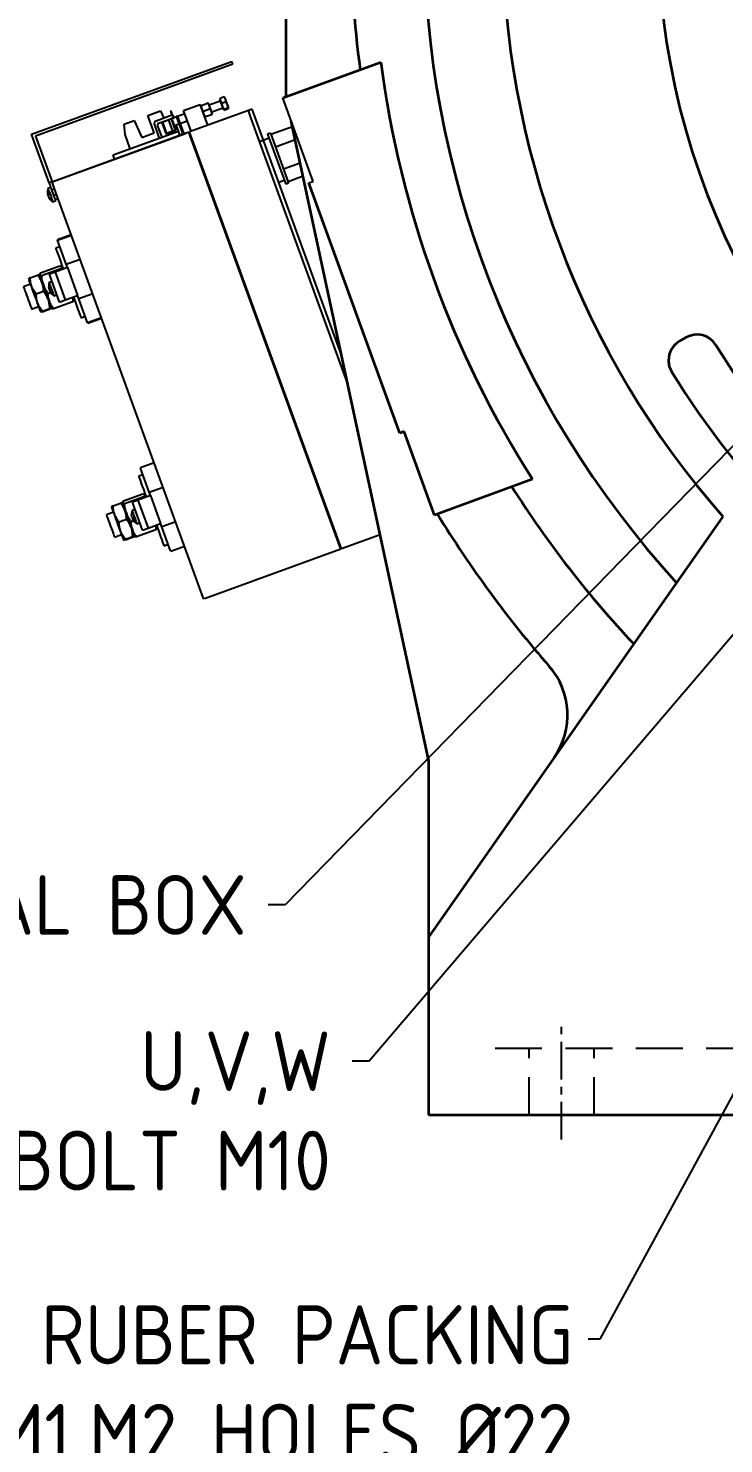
# Model space of a CAD drawing. Header units: millimetres. Extents: x -13 to 15102, y -1400 to 6249.
# Drawn here: x 2956 to 3426, y 3509 to 4466 of the extents above; entities that cross this region are included whole.
import ezdxf
from ezdxf import colors
from ezdxf.entities.mleader import LeaderData, LeaderLine
from ezdxf.math import Vec2, Vec3

# ---------------------------------------------------------------- set-up
doc = ezdxf.new("R2010")
doc.units = ezdxf.units.MM
doc.header["$LTSCALE"] = 2
for name, pattern in [('CENTER', [10.16, 6.35, -1.27, 1.27, -1.27]), ('CENTER8', [6.35, 3.96875, -0.79375, 0.79375, -0.79375]), ('DASHED', [0.75, 0.5, -0.25]), ('HIDDEN2', [4.7625, 3.175, -1.5875])]:
    doc.linetypes.add(name, pattern=pattern)
for name, color, linetype in [('1轮廓实线层', 7, 'Continuous'), ('3中心线层', 1, 'CENTER8'), ('4虚线层', 6, 'DASHED')]:
    doc.layers.add(name, color=color, linetype=linetype)
doc.styles.get("Standard").update_dxf_attribs({"font": 'isocp.shx', "height": 34, "bigfont": 'whgtxt.shx'})

msp = doc.modelspace()

# ---------------------------------------------------------------- linework, layer by layer
at = {"lineweight": 35}
for p, q in [((3130.06737, 4643.83993), (3130.06737, 4419.7774)), ((3127.88644, 4418.98362), (3194.22831, 4443.13008)), ((3226.4414, 3971.80867), (3133.63745, 4403.18289)), ((3207.15219, 4192.43131), (3145.58856, 4361.57599)), ((3400.56153, 4257.0593), (3396.22982, 4254.55838)), ((3209.97126, 4193.45738), (3207.15219, 4192.43131)), ((3230.49249, 4137.07583), (3209.97126, 4193.45738)), ((3296.83437, 4161.2223), (3230.49249, 4137.07583)), ((3425.46966, 4136.05052), (3226.4414, 3851.80866)), ((3226.4414, 3971.80867), (3226.4414, 3731.80866)), ((3226.4414, 3731.80866), (3526.44139, 3731.80866))]:
    msp.add_line(p, q, dxfattribs=at)
at = {"color": 7, "ltscale": 0.2}
for p, q in [((2958.04735, 4394.41348), (3093.36313, 4443.66437)), ((3094.04715, 4441.78499), (2960.61077, 4393.21812)), ((3094.04715, 4441.78499), (3093.36313, 4443.66437)), ((3088.20768, 4419.61747), (3085.45347, 4418.61502)), ((3088.20768, 4419.61747), (3089.01831, 4418.03077)), ((3088.52126, 4419.39636), (3088.20768, 4419.61747)), ((3036.75558, 4407.09826), (3045.16484, 4410.15899)), ((3045.16484, 4410.15899), (3047.50105, 4405.36914)), ((3052.36383, 4410.11874), (3051.89397, 4409.94773)), ((3051.89397, 4409.94773), (3052.88585, 4407.22263)), ((3053.35572, 4407.39364), (3052.36383, 4410.11874)), ((3060.73644, 4410.50568), (3072.01274, 4414.60992)), ((3065.86673, 4396.41028), (3060.73644, 4410.50568)), ((3077.14303, 4400.51452), (3072.01274, 4414.60992)), ((3072.55819, 4413.74427), (3072.48302, 4413.31784)), ((3072.89394, 4413.86647), (3072.58095, 4413.75256)), ((3072.89394, 4413.86647), (3077.07789, 4415.38929)), ((3074.26198, 4410.1077), (3078.44593, 4411.63053)), ((3077.74528, 4415.23315), (3077.41358, 4415.51149)), ((3085.55361, 4416.87796), (3078.13009, 4414.176)), ((3079.84014, 4409.47753), (3087.26372, 4412.17949)), ((3085.52768, 4418.39504), (3085.23216, 4417.76127)), ((3085.88978, 4417.41633), (3085.45347, 4418.61502)), ((3086.22672, 4416.49048), (3085.88978, 4417.41633)), ((3086.66303, 4415.29178), (3086.22672, 4416.49048)), ((3089.41724, 4416.29423), (3086.66303, 4415.29178)), ((3087.17706, 4413.87953), (3086.66303, 4415.29178)), ((3088.08812, 4411.37649), (3087.57409, 4412.78874)), ((3087.58523, 4411.29618), (3088.21901, 4411.00065)), ((3088.08812, 4411.37649), (3090.84233, 4412.37895)), ((3088.16584, 4411.16294), (3088.08812, 4411.37649)), ((3088.22586, 4410.998), (3088.16584, 4411.16294)), ((3088.30359, 4410.78445), (3088.22586, 4410.998)), ((3088.30359, 4410.78445), (3091.0578, 4411.78689)), ((3089.01831, 4418.03077), (3089.41724, 4416.29423)), ((3089.41724, 4416.29423), (3090.33557, 4414.4115)), ((3090.33557, 4414.4115), (3090.84233, 4412.37895)), ((3090.84233, 4412.37895), (3091.15585, 4412.15783)), ((3091.15585, 4412.15783), (3091.0578, 4411.78689)), ((3104.3941, 4410.43311), (3106.10422, 4405.73465)), ((3020.73374, 4401.26678), (3027.47699, 4403.72112)), ((3021.2272, 4394.20997), (3020.73374, 4401.26678)), ((3027.47699, 4403.72112), (3032.5736, 4392.27393)), ((3041.03085, 4395.3521), (3036.75558, 4407.09826)), ((3041.07197, 4400.79438), (3044.18435, 4392.24317)), ((3053.63759, 4407.49624), (3042.26728, 4403.3578)), ((3046.23475, 4392.45736), (3043.29338, 4400.53872)), ((3043.89103, 4401.82043), (3054.32161, 4405.61686)), ((3046.14087, 4402.36382), (3048.87702, 4394.84627)), ((3050.56413, 4403.97374), (3046.69132, 4402.56416)), ((3049.42747, 4395.04663), (3046.69132, 4402.56416)), ((3046.74365, 4405.09347), (3046.77787, 4404.99949)), ((3047.46189, 4403.12011), (3047.5504, 4402.87685)), ((3050.53659, 4406.36758), (3050.50238, 4406.46155)), ((3050.56413, 4403.97374), (3053.30028, 4396.45621)), ((3052.71872, 4404.75795), (3050.83933, 4404.07392)), ((3053.57548, 4396.55637), (3050.83933, 4404.07392)), ((3051.30919, 4404.24492), (3051.22068, 4404.48818)), ((3055.45487, 4397.24042), (3052.71872, 4404.75795)), ((3052.89932, 4404.99275), (3052.74989, 4404.67233)), ((3056.23522, 4406.20693), (3052.89932, 4404.99275)), ((3053.56987, 4405.34324), (3053.60409, 4405.24928)), ((3054.32161, 4405.61686), (3053.63759, 4407.49624)), ((3054.07395, 4405.42028), (3054.03974, 4405.51425)), ((3054.289, 4400.44371), (3054.60944, 4400.2943)), ((3054.60944, 4400.2943), (3057.94533, 4401.50846)), ((3055.3142, 4400.55081), (3056.85326, 4396.3222)), ((3057.32312, 4396.4932), (3055.78401, 4400.72181)), ((3056.06421, 4406.67678), (3056.53407, 4406.84778)), ((3060.33947, 4394.93061), (3056.06421, 4406.67678)), ((3056.53407, 4406.84778), (3060.98034, 4394.63178)), ((3061.59147, 4408.15644), (3056.70508, 4406.37793)), ((3058.4152, 4401.67948), (3063.30158, 4403.45798)), ((3074.96264, 4406.50507), (3075.29434, 4406.22673)), ((3075.63009, 4406.34892), (3079.81404, 4407.87175)), ((3079.81404, 4407.87175), (3080.12696, 4407.98567)), ((3080.14973, 4407.99394), (3080.22495, 4408.42038)), ((3106.10422, 4405.73465), (3172.09334, 4224.43101)), ((2970.01805, 4361.52423), (2958.04735, 4394.41348)), ((2960.61077, 4393.21812), (2971.89744, 4362.20827)), ((2971.89744, 4362.20827), (3062.10794, 4395.0422)), ((3013.15757, 4380.41825), (3057.32312, 4396.4932)), ((3024.7158, 4384.6251), (3021.2272, 4394.20997)), ((3032.5736, 4392.27393), (3041.03085, 4395.3521)), ((3053.30028, 4396.45621), (3049.42747, 4395.04663)), ((3049.46353, 4394.69674), (3049.8056, 4393.75704)), ((3050.28655, 4395.3593), (3050.40326, 4395.03875)), ((3055.45487, 4397.24042), (3053.57548, 4396.55637)), ((3054.16205, 4396.40684), (3054.04534, 4396.72739)), ((3055.44373, 4395.80917), (3055.10171, 4396.74885)), ((3058.34915, 4393.67413), (3057.32312, 4396.4932)), ((3058.17815, 4394.14398), (3060.33947, 4394.93061)), ((3014.1836, 4377.59917), (3013.15757, 4380.41825)), ((2971.89744, 4362.20827), (2970.01805, 4361.52423)), ((2973.60756, 4357.50981), (2971.89744, 4362.20827)), ((2969.24659, 4353.81904), (2968.98468, 4354.5387)), ((2969.02384, 4353.51122), (2969.2327, 4353.58725)), ((2969.02873, 4353.58276), (2969.23538, 4353.65797)), ((2969.03738, 4353.65937), (2969.04953, 4353.59702)), ((2971.12962, 4358.47022), (2969.12136, 4357.73926)), ((2969.16934, 4353.55223), (2969.22173, 4353.05259)), ((2969.25815, 4353.06586), (2969.22173, 4353.05259)), ((2969.43488, 4352.4669), (2970.09446, 4351.48958)), ((2973.60756, 4357.50981), (2971.72817, 4356.82576)), ((2973.09627, 4353.067), (2971.72817, 4356.82576)), ((2974.97567, 4353.75104), (2973.09627, 4353.067)), ((3072.79339, 4084.99896), (2973.60756, 4357.50981)), ((2969.72235, 4352.04091), (2969.57811, 4351.9884)), ((2969.63926, 4351.94478), (2969.64391, 4351.93358)), ((2969.64391, 4351.93358), (2969.66698, 4351.87722)), ((2969.78744, 4351.94453), (2969.64403, 4351.89233)), ((2969.64403, 4351.89233), (2970.30356, 4350.91499)), ((2972.37053, 4348.81219), (2974.37885, 4349.54315)), ((2974.12231, 4350.24791), (2976.0017, 4350.93197)), ((2984.89424, 4326.49995), (2975.49733, 4323.07974)), ((2975.59979, 4322.79811), (2984.99676, 4326.21832)), ((2977.20738, 4318.38129), (2974.38832, 4317.35522)), ((2981.48265, 4306.63513), (2975.59979, 4322.79811)), ((2964.12518, 4300.73632), (2977.1122, 4305.4632)), ((2979.0928, 4304.42975), (2978.2758, 4305.11534)), ((2981.48265, 4306.63513), (2990.87956, 4310.05532)), ((2982.33767, 4304.28589), (2981.48265, 4306.63513)), ((2956.11056, 4296.87368), (2956.03432, 4296.44155)), ((2957.04993, 4297.41795), (2962.14624, 4299.27286)), ((2963.5519, 4299.1777), (2963.21573, 4299.45976)), ((2963.55929, 4299.98454), (2963.42363, 4299.5301)), ((2963.55929, 4299.98454), (2964.12518, 4300.73632)), ((2977.81392, 4303.53534), (2964.82684, 4298.80845)), ((2973.88049, 4301.20771), (2970.1217, 4299.83964)), ((2976.96211, 4281.04579), (2970.1217, 4299.83964)), ((2982.33767, 4304.28589), (2973.88049, 4301.20771)), ((2973.88049, 4301.20771), (2980.7209, 4282.41386)), ((2977.81392, 4303.53534), (2978.29272, 4302.81364)), ((2982.33767, 4304.28589), (2989.17808, 4285.49204)), ((2957.27416, 4293.03516), (2952.5757, 4291.32506)), ((2966.18035, 4288.18934), (2961.08403, 4286.33443)), ((2971.04671, 4287.35127), (2969.23669, 4286.69248)), ((2969.85014, 4289.92612), (2969.61792, 4291.39891)), ((2971.91729, 4294.90625), (2969.90897, 4294.17529)), ((2970.57148, 4288.779), (2970.23644, 4289.69959)), ((2970.5449, 4288.85209), (2970.27662, 4288.75444)), ((2970.55866, 4288.81424), (2970.28973, 4288.71637)), ((2970.29038, 4288.7165), (2970.55872, 4288.81415)), ((2970.39034, 4288.44189), (2971.15918, 4287.16441)), ((2973.1582, 4285.2482), (2975.16652, 4285.97917)), ((2980.7209, 4282.41386), (2989.17808, 4285.49204)), ((2990.03317, 4283.14281), (2989.17808, 4285.49204)), ((2999.43008, 4286.56302), (2990.03317, 4283.14281)), ((2958.04801, 4276.28996), (2962.74646, 4278.00008)), ((2965.25498, 4274.87474), (2970.3513, 4276.72964)), ((2965.3919, 4274.49855), (2970.48827, 4276.35344)), ((2971.42764, 4276.89772), (2971.50388, 4277.32986)), ((2971.63208, 4276.97747), (2971.77704, 4276.85585)), ((2985.93189, 4281.23128), (2972.94488, 4276.50439)), ((2976.96211, 4281.04579), (2980.7209, 4282.41386)), ((2986.59965, 4282.2457), (2986.78484, 4283.29607)), ((2995.91603, 4266.97984), (2990.03317, 4283.14281)), ((2963.9863, 4274.5937), (2964.32247, 4274.31163)), ((2991.48931, 4270.3706), (2994.30843, 4271.39666)), ((3005.31294, 4270.40004), (2995.91603, 4266.97984)), ((2996.01849, 4266.6982), (3005.41546, 4270.11841)), ((3040.98555, 4172.39036), (3031.58858, 4168.97016)), ((3033.29869, 4164.27171), (3030.47963, 4163.24564)), ((3037.57395, 4152.52554), (3031.6911, 4168.68853)), ((3037.57395, 4152.52554), (3046.97087, 4155.94574)), ((3038.42898, 4150.17631), (3037.57395, 4152.52554)), ((3012.20187, 4142.76408), (3012.12563, 4142.33195)), ((3013.14124, 4143.30836), (3018.23755, 4145.16326)), ((3019.64321, 4145.0681), (3019.30704, 4145.35018)), ((3019.54778, 4145.60684), (3019.51494, 4145.42051)), ((3019.54778, 4145.60684), (3020.21649, 4146.62673)), ((3020.21649, 4146.62673), (3033.2035, 4151.35362)), ((3033.90517, 4149.42574), (3020.91815, 4144.69885)), ((3029.9718, 4147.09812), (3026.21301, 4145.73004)), ((3033.05342, 4126.93619), (3026.21301, 4145.73004)), ((3038.42898, 4150.17631), (3029.9718, 4147.09812)), ((3029.9718, 4147.09812), (3036.81215, 4128.30427)), ((3033.90517, 4149.42574), (3034.38403, 4148.70405)), ((3035.18411, 4150.32017), (3034.36711, 4151.00574)), ((3038.42898, 4150.17631), (3045.26939, 4131.38246)), ((3013.36547, 4138.92558), (3008.66701, 4137.21546)), ((3022.27165, 4134.07975), (3017.17534, 4132.22485)), ((3027.13802, 4133.24168), (3025.328, 4132.5829)), ((3025.94145, 4135.81654), (3025.70923, 4137.28931)), ((3028.0086, 4140.79665), (3026.00028, 4140.06569)), ((3026.66279, 4134.66942), (3026.32775, 4135.59001)), ((3026.6362, 4134.74249), (3026.36792, 4134.64486)), ((3026.48165, 4134.33229), (3027.25097, 4133.06295)), ((3055.52139, 4132.45343), (3046.12448, 4129.03323)), ((3014.13932, 4122.1804), (3018.83777, 4123.89048)), ((3027.51895, 4122.78812), (3027.59518, 4123.22026)), ((3042.0232, 4127.12171), (3029.03619, 4122.39479)), ((3029.24951, 4131.13862), (3031.25777, 4131.86958)), ((3033.05342, 4126.93619), (3036.81215, 4128.30427)), ((3036.81215, 4128.30427), (3045.26939, 4131.38246)), ((3042.69095, 4128.13612), (3042.87615, 4129.18647)), ((3046.12448, 4129.03323), (3045.26939, 4131.38246)), ((3052.00728, 4112.87024), (3046.12448, 4129.03323)), ((3020.07761, 4120.48411), (3020.41378, 4120.20206)), ((3021.34629, 4120.76514), (3026.44261, 4122.62007)), ((3021.4832, 4120.38895), (3026.57952, 4122.24387)), ((3047.58062, 4116.261), (3050.39968, 4117.28706)), ((3052.1098, 4112.58861), (3061.50671, 4116.00881)), ((3074.5035, 4080.30047), (3072.79339, 4084.99896))]:
    msp.add_line(p, q, dxfattribs=at)
for p, q in [((3148.40763, 4362.60206), (3127.88644, 4418.98362)), ((3145.58849, 4361.57597), (3148.40763, 4362.60206))]:
    msp.add_line(p, q)
at = {"color": 7, "ltscale": 0.2, "flags": 128}
for points in [[(3088.52126, 4419.39636), (3088.50815, 4419.43233), (3088.51787, 4419.40574), (3088.55011, 4419.31707), (3088.60441, 4419.16784), (3088.67987, 4418.96059), (3088.77512, 4418.69886), (3088.88861, 4418.38715), (3089.01831, 4418.03077)], [(3078.98512, 4411.82677), (3078.60198, 4412.87939), (3078.25639, 4413.82899), (3077.98209, 4414.58259), (3077.80596, 4415.06643), (3077.74528, 4415.23315)], [(3080.22495, 4408.42038), (3080.16427, 4408.5871), (3079.98814, 4409.07094), (3079.71384, 4409.82454), (3079.36825, 4410.77413), (3078.98512, 4411.82677)], [(3085.23216, 4417.76127), (3085.25988, 4417.68509), (3085.40454, 4417.28756), (3085.65804, 4416.59106), (3085.99289, 4415.67107), (3086.37281, 4414.6273), (3086.75661, 4413.57284), (3087.10267, 4412.62197), (3087.37358, 4411.87772), (3087.53987, 4411.42076), (3087.58523, 4411.29618)], [(3089.01831, 4418.03077), (3089.16201, 4417.63583), (3089.31734, 4417.20909), (3089.48161, 4416.75785), (3089.65196, 4416.28983), (3089.82547, 4415.81303), (3089.99922, 4415.33562), (3090.17029, 4414.86576), (3090.33557, 4414.4115)], [(3090.33557, 4414.4115), (3090.49245, 4413.9806), (3090.63806, 4413.58044), (3090.77003, 4413.21787), (3090.88608, 4412.89909), (3090.98419, 4412.62955), (3091.06269, 4412.41386), (3091.12026, 4412.25572), (3091.15585, 4412.15783)], [(3046.69132, 4402.56416), (3046.56746, 4402.51909), (3046.45761, 4402.47911), (3046.36278, 4402.44459), (3046.28392, 4402.41588), (3046.22181, 4402.39327), (3046.17699, 4402.37696), (3046.14993, 4402.36711), (3046.14087, 4402.36382)], [(3049.40214, 4406.06108), (3048.68837, 4405.80127), (3047.96459, 4405.53785), (3047.34107, 4405.31092), (3046.91275, 4405.15501), (3046.74479, 4405.09387), (3046.74365, 4405.09347)], [(3050.50238, 4406.46155), (3050.38329, 4406.4182), (3049.99735, 4406.27771), (3049.40214, 4406.06108)], [(3050.56413, 4403.97374), (3050.62606, 4403.99628), (3050.68096, 4404.01628), (3050.7284, 4404.03353), (3050.7678, 4404.04788), (3050.79885, 4404.05919), (3050.82127, 4404.06735), (3050.8348, 4404.07226), (3050.83933, 4404.07392)], [(3052.89932, 4404.99275), (3052.96119, 4404.82267), (3053.14382, 4404.32093), (3053.41937, 4403.56384), (3053.74595, 4402.66662), (3054.07377, 4401.76589), (3054.35302, 4400.99878), (3054.54107, 4400.48207), (3054.60938, 4400.2944), (3054.60944, 4400.2943)], [(3048.87702, 4394.84627), (3048.88608, 4394.84958), (3048.91314, 4394.85943), (3048.95797, 4394.87573), (3049.02007, 4394.89835), (3049.09893, 4394.92705), (3049.19376, 4394.96156), (3049.30361, 4395.00154), (3049.42747, 4395.04663)], [(3053.45132, 4396.14817), (3052.50343, 4395.80315), (3051.52889, 4395.44845), (3050.64525, 4395.12684), (3049.95914, 4394.87711), (3049.55324, 4394.72938), (3049.46353, 4394.69674)], [(3053.57548, 4396.55637), (3053.57101, 4396.55473), (3053.55748, 4396.5498), (3053.53507, 4396.54165), (3053.50395, 4396.53034), (3053.46455, 4396.51599), (3053.41711, 4396.49873), (3053.36221, 4396.47874), (3053.30028, 4396.45621)], [(3055.10171, 4396.74885), (3055.08872, 4396.74411), (3054.82694, 4396.64883), (3054.25825, 4396.44187), (3053.45132, 4396.14817)], [(2969.12136, 4357.73926), (2969.15843, 4357.63738), (2969.31042, 4357.21981), (2969.56887, 4356.50972), (2969.91458, 4355.55979), (2970.32197, 4354.44046), (2970.76084, 4353.23473), (2971.19858, 4352.03206), (2971.60276, 4350.92162), (2971.9434, 4349.98577), (2972.19517, 4349.29393), (2972.33953, 4348.89739), (2972.37053, 4348.81219)], [(2971.72817, 4356.82576), (2971.39456, 4357.74239), (2971.07377, 4358.6238), (2970.77807, 4359.43609), (2970.51897, 4360.14808), (2970.3063, 4360.7324), (2970.14823, 4361.16657), (2970.05095, 4361.43395), (2970.01805, 4361.52423)], [(2974.12231, 4350.24791), (2974.10258, 4350.30209), (2974.04422, 4350.4625), (2973.94939, 4350.72302), (2973.82178, 4351.0736), (2973.66633, 4351.5008), (2973.48889, 4351.98819), (2973.29643, 4352.51702), (2973.09627, 4353.067)], [(2974.12231, 4350.24791), (2974.20349, 4350.02489), (2974.34779, 4349.62835), (2974.37885, 4349.54315)], [(2974.38832, 4317.35522), (2974.4037, 4317.31293), (2974.52428, 4316.98168), (2974.763, 4316.32588), (2975.11645, 4315.35477), (2975.5797, 4314.08195), (2976.14624, 4312.5253), (2976.80821, 4310.70667), (2977.55619, 4308.65159), (2978.37975, 4306.38891), (2979.26726, 4303.95039), (2979.51861, 4303.25984)], [(2975.49733, 4323.07974), (2975.50221, 4323.0662), (2975.59979, 4322.79811)], [(2956.03432, 4296.44155), (2956.0764, 4296.3259), (2956.23638, 4295.88641), (2956.51104, 4295.13187), (2956.89198, 4294.08521), (2957.36768, 4292.77822), (2957.92367, 4291.25062), (2958.54308, 4289.54884), (2959.20708, 4287.72456), (2959.89545, 4285.83323), (2960.58734, 4283.93231), (2961.26165, 4282.07956), (2961.89799, 4280.33125), (2962.47699, 4278.74055), (2962.98101, 4277.35575), (2963.39478, 4276.21897), (2963.70568, 4275.36472), (2963.90434, 4274.81895), (2963.98463, 4274.59826), (2963.9863, 4274.5937)], [(2963.42363, 4299.5301), (2963.42429, 4299.52832), (2963.46887, 4299.40581)], [(2963.46887, 4299.40581), (2963.58289, 4299.09248), (2963.76445, 4298.59369), (2964.01038, 4297.91799), (2964.31651, 4297.07692), (2964.67759, 4296.0849), (2965.08744, 4294.95888), (2965.539, 4293.71814), (2966.02466, 4292.38389)], [(2952.5757, 4291.32506), (2952.57576, 4291.32485), (2952.64419, 4291.13685), (2952.83737, 4290.60616), (2953.14624, 4289.75756), (2953.55632, 4288.63075), (2954.04854, 4287.27841), (2954.59982, 4285.76378), (2955.18442, 4284.15767), (2955.77492, 4282.53519), (2956.34385, 4280.97221), (2956.86444, 4279.54178), (2957.31249, 4278.31083), (2957.66695, 4277.33689), (2957.91133, 4276.66553), (2958.03412, 4276.32811), (2958.04801, 4276.28996)], [(2966.02466, 4292.38389), (2966.53595, 4290.97898), (2967.06428, 4289.52744), (2967.60055, 4288.05412), (2968.13556, 4286.58419), (2968.66014, 4285.14285), (2969.16541, 4283.75473), (2969.6426, 4282.44359), (2970.08362, 4281.23187)], [(2969.90897, 4294.17528), (2969.91613, 4294.15564), (2970.01722, 4293.878), (2970.23072, 4293.29135), (2970.54084, 4292.43923), (2970.92464, 4291.38482), (2971.35355, 4290.20634), (2971.79588, 4288.99116), (2972.21871, 4287.82942), (2972.59071, 4286.80729), (2972.88432, 4286.00057), (2973.0778, 4285.46911), (2973.15671, 4285.25228), (2973.1582, 4285.24821)], [(2970.08362, 4281.23187), (2970.48094, 4280.14027), (2970.82772, 4279.18752), (2971.11799, 4278.38989), (2971.34694, 4277.76104), (2971.51043, 4277.31174), (2971.60586, 4277.04962), (2971.63208, 4276.97747)], [(2986.35902, 4284.46599), (2987.07249, 4282.50574), (2987.92877, 4280.15321), (2988.71495, 4277.99314), (2989.42008, 4276.05584), (2990.03418, 4274.36852), (2990.54875, 4272.95484), (2990.95645, 4271.83469), (2991.25161, 4271.02374), (2991.43007, 4270.53344), (2991.48931, 4270.3706)], [(2995.91603, 4266.97984), (2996.0136, 4266.71173), (2996.01849, 4266.6982)], [(3030.47963, 4163.24564), (3030.49501, 4163.20335), (3030.61559, 4162.8721), (3030.85425, 4162.2163), (3031.20776, 4161.24519), (3031.67101, 4159.97236), (3032.23755, 4158.4157), (3032.89952, 4156.59707), (3033.6475, 4154.54199), (3034.47106, 4152.27931), (3035.35857, 4149.8408), (3035.60992, 4149.15025)], [(3031.58858, 4168.97016), (3031.59352, 4168.9566), (3031.6911, 4168.68853)], [(3012.12563, 4142.33195), (3012.16771, 4142.21632), (3012.32769, 4141.77682), (3012.60235, 4141.02229), (3012.98328, 4139.97563), (3013.45899, 4138.66862), (3014.01498, 4137.14104), (3014.63439, 4135.43924), (3015.29839, 4133.61498), (3015.98676, 4131.72364), (3016.67865, 4129.82272), (3017.35296, 4127.96997), (3017.9893, 4126.22168), (3018.5683, 4124.63095), (3019.07232, 4123.24619), (3019.48603, 4122.10938), (3019.79699, 4121.25512), (3019.99565, 4120.70935), (3020.07594, 4120.48867), (3020.07761, 4120.48411)], [(3019.51494, 4145.42051), (3019.5156, 4145.41873), (3019.56018, 4145.29621)], [(3019.56018, 4145.29621), (3019.6742, 4144.9829), (3019.85576, 4144.4841), (3020.10169, 4143.80839), (3020.40782, 4142.96734), (3020.7689, 4141.97531), (3021.17868, 4140.84929), (3021.63031, 4139.60856), (3022.11591, 4138.27431)], [(3008.66701, 4137.21546), (3008.66707, 4137.21525), (3008.7355, 4137.02726), (3008.92868, 4136.49657), (3009.23755, 4135.64798), (3009.64763, 4134.52115), (3010.13984, 4133.16881), (3010.69113, 4131.6542), (3011.27573, 4130.04809), (3011.86623, 4128.42559), (3012.43516, 4126.86261), (3012.95575, 4125.43219), (3013.40379, 4124.20123), (3013.75826, 4123.22732), (3014.00264, 4122.55593), (3014.12543, 4122.21851), (3014.13932, 4122.1804)], [(3022.11591, 4138.27431), (3022.62726, 4136.86939), (3023.15559, 4135.41784), (3023.69185, 4133.94453), (3024.22687, 4132.47459), (3024.75145, 4131.03326), (3025.25671, 4129.64513), (3025.73391, 4128.33401), (3026.17492, 4127.12228)], [(3026.00028, 4140.06569), (3026.00744, 4140.04605), (3026.10852, 4139.76841), (3026.32203, 4139.18176), (3026.63215, 4138.32965), (3027.01595, 4137.27524), (3027.44486, 4136.09674), (3027.88719, 4134.88158), (3028.31002, 4133.71983), (3028.68201, 4132.69769), (3028.97563, 4131.89098), (3029.1691, 4131.35951), (3029.24802, 4131.1427), (3029.24951, 4131.13862)], [(3026.17492, 4127.12228), (3026.57225, 4126.03071), (3026.91903, 4125.07796), (3027.2093, 4124.28033), (3027.43818, 4123.65147), (3027.60174, 4123.20214), (3027.69717, 4122.94003), (3027.72339, 4122.86788)], [(3042.45033, 4130.35639), (3043.1638, 4128.39615), (3044.02008, 4126.04361), (3044.80626, 4123.88354), (3045.51139, 4121.94624), (3046.12549, 4120.25892), (3046.64006, 4118.84525), (3047.04776, 4117.7251), (3047.34292, 4116.91418), (3047.52137, 4116.42384), (3047.58062, 4116.261)], [(3052.00728, 4112.87024), (3052.10485, 4112.60214), (3052.1098, 4112.58861)]]:
    msp.add_lwpolyline(points, dxfattribs=at)
at = {"lineweight": 35}
for centre, radius, start, end in [((3876.44138, 4531.80867), 494.70341, 151.737543, 208.262457), ((3876.44138, 4531.80867), 702.5, 180, 187.6711029), ((3876.44138, 4531.80867), 653.13304, 180, 222.40536687), ((3876.44138, 4531.80867), 600, 180, 221.2691386), ((3876.44138, 4531.80867), 687.95245, 187.4061596, 212.5938404), ((3408.06154, 4244.06893), 15, 31.56364937, 120), ((3403.72981, 4241.56801), 15, 120, 180), ((3876.44138, 4531.80867), 534.70341, 211.56364937, 238.43635063), ((3403.72981, 4241.56801), 15, 180, 211.54955146), ((3876.44138, 4531.80867), 569.70341, 211.54955146, 238.45044854), ((3876.44138, 4531.80867), 702.5, 212.3288971, 223.30343345), ((3876.44138, 4531.80867), 755, 211.45951637, 221.17087118), ((3270.47788, 4001.87165), 50, 325, 41.17087118)]:
    msp.add_arc(centre, radius, start, end, dxfattribs=at)
at = {"color": 7, "ltscale": 0.2}
for centre, radius, start, end in [((3042.95135, 4401.47841), 2, 110, 200), ((3044.23307, 4400.88074), 1, 110, 200), ((3043.24466, 4391.90115), 1, 350, 20), ((2972.35855, 4354.21518), 3.38934, 174.52260693, 190.75381816), ((2972.6214, 4353.49577), 3.39026, 174.52851695, 190.75512023), ((2969.63179, 4291.7558), 2.14327, 278.68270103, 286.38649163), ((2971.38775, 4286.92907), 2.13697, 113.60410211, 121.32960732), ((2969.96715, 4290.83377), 2.14179, 278.68004864, 286.38914402), ((3025.72391, 4137.64258), 2.13955, 278.67600401, 286.39318865), ((3026.05927, 4136.72055), 2.13808, 278.6733424, 286.39585026)]:
    msp.add_arc(centre, radius, start, end, dxfattribs=at)
for points, knots in [([(3074.26198, 4410.1077), (3073.84229, 4410.71553), (3073.05743, 4411.85223), (3072.94585, 4413.2269), (3072.89394, 4413.86647)], [0, 0, 0, 0, 0.534744278, 1, 1, 1, 1]), ([(3075.63009, 4406.34892), (3075.21037, 4406.95676), (3074.42547, 4408.09345), (3074.3139, 4409.46812), (3074.26198, 4410.1077)], [0, 0, 0, 0, 0.534748104, 1, 1, 1, 1]), ([(3077.39081, 4415.5032), (3077.39829, 4415.50593), (3077.50959, 4415.54644), (3077.28624, 4415.46513), (3077.07789, 4415.38929)], [0, 0, 0, 0, 0.0671804525, 1, 1, 1, 1]), ([(3077.07789, 4415.38929), (3077.49758, 4414.78145), (3078.28244, 4413.64476), (3078.39402, 4412.2701), (3078.44593, 4411.63053)], [0, 0, 0, 0, 0.53474501, 1, 1, 1, 1]), ([(3078.44593, 4411.63053), (3078.86565, 4411.02269), (3079.65055, 4409.886), (3079.76213, 4408.51132), (3079.81404, 4407.87175)], [0, 0, 0, 0, 0.534748104, 1, 1, 1, 1]), ([(3087.57409, 4412.78874), (3087.48442, 4412.96199), (3087.30507, 4413.30848), (3087.21973, 4413.68918), (3087.17706, 4413.87953)], [0, 0, 0, 0, 0.499998137, 1, 1, 1, 1]), ([(3075.31711, 4406.23502), (3075.30963, 4406.2323), (3075.19833, 4406.19179), (3075.42171, 4406.27309), (3075.63009, 4406.34892)], [0, 0, 0, 0, 0.0671802008, 1, 1, 1, 1]), ([(2969.10342, 4357.66309), (2968.99632, 4357.19372), (2968.77586, 4356.22751), (2968.76292, 4354.85912), (2968.957, 4354.01073), (2969.03738, 4353.65937)], [0, 0, 0, 0, 0.356273533, 0.733404985, 1, 1, 1, 1]), ([(2969.02873, 4353.58276), (2969.03218, 4353.56448), (2969.03908, 4353.52792), (2969.04098, 4353.51167), (2969.03593, 4353.52761), (2969.02573, 4353.56971), (2969.0164, 4353.61048), (2969.01258, 4353.62717)], [0, 0, 0, 0, 0.213891733, 0.427845423, 0.640591142, 0.852876803, 1, 1, 1, 1]), ([(2969.22173, 4353.05259), (2969.22856, 4353.02496), (2969.24223, 4352.96969), (2969.27346, 4352.87347), (2969.30045, 4352.79863), (2969.31567, 4352.76435), (2969.31919, 4352.75643)], [0, 0, 0, 0, 0.303582441, 0.607208197, 0.909235256, 1, 1, 1, 1]), ([(2969.43488, 4352.4669), (2969.4224, 4352.49242), (2969.39745, 4352.54346), (2969.35895, 4352.63805), (2969.32551, 4352.73226), (2969.30207, 4352.81023), (2969.294, 4352.84775), (2969.29069, 4352.86311)], [0, 0, 0, 0, 0.213850094, 0.427789113, 0.640579625, 0.852872834, 1, 1, 1, 1]), ([(2969.59414, 4351.99414), (2969.5952, 4351.99105), (2969.59731, 4351.98488), (2969.61719, 4351.94456), (2969.63624, 4351.9075), (2969.64403, 4351.89233)], [0, 0, 0, 0, 0.370685998, 0.742364035, 1, 1, 1, 1]), ([(2969.66698, 4351.87722), (2969.68717, 4351.82671), (2969.90639, 4351.27826), (2970.61189, 4350.36483), (2971.49583, 4349.40044), (2972.14397, 4348.99689), (2972.32702, 4348.88292)], [0, 0, 0, 0, 0.040210003, 0.436646516, 0.840897456, 1, 1, 1, 1]), ([(2970.30356, 4350.91499), (2970.26346, 4351.00563), (2970.18327, 4351.18691), (2970.12407, 4351.38869), (2970.09446, 4351.48958)], [0, 0, 0, 0, 0.500000358, 1, 1, 1, 1]), ([(2977.1122, 4305.4632), (2977.464, 4305.40176), (2978.17523, 4305.27753), (2978.5728, 4304.85461), (2978.43135, 4304.26055), (2978.02098, 4303.77855), (2977.81392, 4303.53534)], [0, 0, 0, 0, 0.2646147616, 0.5349651431, 0.7653523162, 1, 1, 1, 1]), ([(2957.04993, 4297.41795), (2956.75704, 4297.27438), (2956.23057, 4297.01632), (2956.18526, 4296.93112), (2956.16516, 4296.89332)], [0, 0, 0, 0, 0.556311355, 1, 1, 1, 1]), ([(2961.08403, 4286.33443), (2960.44297, 4287.19055), (2959.14694, 4288.92136), (2957.88309, 4291.72458), (2957.19636, 4294.59401), (2957.09904, 4296.4709), (2957.04993, 4297.41795)], [0, 0, 0, 0, 0.2646135683, 0.5349654646, 0.7653518461, 1, 1, 1, 1]), ([(2962.14624, 4299.27286), (2962.46291, 4299.35115), (2963.03212, 4299.49187), (2963.12157, 4299.45573), (2963.21573, 4299.45976)], [0, 0, 0, 0, 0.5563120253, 1, 1, 1, 1]), ([(2966.18035, 4288.18934), (2966.1211, 4289.25723), (2966.00134, 4291.41616), (2965.16767, 4294.37596), (2963.84932, 4297.01551), (2962.7174, 4298.51582), (2962.14624, 4299.27286)], [0, 0, 0, 0, 0.2646122831, 0.5349654512, 0.7653514175, 1, 1, 1, 1]), ([(2964.82684, 4298.80845), (2964.48837, 4298.86254), (2963.80523, 4298.9717), (2963.58167, 4299.26023), (2963.46887, 4299.40581)], [0, 0, 0, 0, 0.495460095, 1, 1, 1, 1]), ([(2966.02466, 4292.38389), (2965.70593, 4293.41745), (2965.0614, 4295.50751), (2964.9056, 4297.70011), (2964.82684, 4298.80845)], [0, 0, 0, 0, 0.494512439, 1, 1, 1, 1]), ([(2965.25498, 4274.87474), (2964.60206, 4275.76352), (2963.28205, 4277.56034), (2961.98254, 4280.46135), (2961.26182, 4283.42426), (2961.14365, 4285.35847), (2961.08403, 4286.33443)], [0, 0, 0, 0, 0.2646143142, 0.5349649736, 0.7653523573, 1, 1, 1, 1]), ([(2969.23669, 4286.69248), (2968.59711, 4287.57387), (2967.30622, 4289.35279), (2966.45442, 4291.36743), (2966.02466, 4292.38389)], [0, 0, 0, 0, 0.4954607761, 1, 1, 1, 1]), ([(2970.3513, 4276.72964), (2970.28019, 4277.83018), (2970.13642, 4280.05511), (2969.26721, 4283.11275), (2967.91477, 4285.84574), (2966.762, 4287.40339), (2966.18035, 4288.18934)], [0, 0, 0, 0, 0.264614882, 0.5349652186, 0.7653532971, 1, 1, 1, 1]), ([(2970.08362, 4281.23187), (2969.8237, 4282.10391), (2969.29809, 4283.86734), (2969.25731, 4285.7439), (2969.23669, 4286.69248)], [0, 0, 0, 0, 0.494509761, 1, 1, 1, 1]), ([(2969.92817, 4294.13029), (2969.82147, 4293.7553), (2969.56942, 4292.86949), (2969.5879, 4291.94664), (2969.59855, 4291.41446)], [0, 0, 0, 0, 0.423331567, 1, 1, 1, 1]), ([(2969.61792, 4291.39891), (2969.60686, 4291.40454), (2969.5945, 4291.41084), (2969.59924, 4291.41408), (2969.59975, 4291.41442)], [0, 0, 0, 0, 0.894565999, 1, 1, 1, 1]), ([(2969.84156, 4289.94965), (2969.85014, 4289.91744), (2969.86729, 4289.853), (2969.89047, 4289.77833), (2969.90203, 4289.74871), (2969.90611, 4289.73823)], [0, 0, 0, 0, 0.392537181, 0.785192962, 1, 1, 1, 1]), ([(2969.95535, 4289.6371), (2969.95111, 4289.63995), (2969.94263, 4289.64565), (2969.92074, 4289.69466), (2969.89507, 4289.76737), (2969.87037, 4289.84914), (2969.85602, 4289.90376), (2969.85014, 4289.92612)], [0, 0, 0, 0, 0.213856144, 0.42779681, 0.640612144, 0.852867619, 1, 1, 1, 1]), ([(2970.27662, 4288.75444), (2970.27531, 4288.74937), (2970.2727, 4288.73923), (2970.28384, 4288.69745), (2970.29867, 4288.65895), (2970.30391, 4288.64534)], [0, 0, 0, 0, 0.392583803, 0.785200247, 1, 1, 1, 1]), ([(2970.39034, 4288.44189), (2970.37607, 4288.47228), (2970.34754, 4288.53305), (2970.31378, 4288.61478), (2970.29201, 4288.67683), (2970.28469, 4288.71082), (2970.28873, 4288.71485), (2970.29038, 4288.7165)], [0, 0, 0, 0, 0.2139050779, 0.4278080624, 0.6405617691, 0.852891582, 1, 1, 1, 1]), ([(2971.14899, 4287.18128), (2971.14664, 4287.17445), (2971.14103, 4287.1581), (2971.1525, 4287.16209), (2971.15918, 4287.16441)], [0, 0, 0, 0, 0.417956869, 1, 1, 1, 1]), ([(2971.15966, 4287.17253), (2971.19358, 4287.11747), (2971.50543, 4286.61117), (2972.16484, 4285.95622), (2972.86539, 4285.48947), (2973.12542, 4285.31622)], [0, 0, 0, 0, 0.071268496, 0.655274718, 1, 1, 1, 1]), ([(2972.94488, 4276.50439), (2972.36228, 4277.22923), (2971.1864, 4278.69219), (2970.45343, 4280.3802), (2970.08362, 4281.23187)], [0, 0, 0, 0, 0.4954563709, 1, 1, 1, 1]), ([(2970.48827, 4276.35344), (2970.76728, 4276.49198), (2971.33136, 4276.77207), (2971.51094, 4276.94815), (2971.16102, 4276.92672), (2970.62285, 4276.79573), (2970.3513, 4276.72964)], [0, 0, 0, 0, 0.264614159, 0.534966027, 0.765351871, 1, 1, 1, 1]), ([(2971.81573, 4276.90195), (2971.87484, 4276.83559), (2972.05949, 4276.6283), (2972.58655, 4276.55454), (2972.94488, 4276.50439)], [0, 0, 0, 0, 0.3201327961, 1, 1, 1, 1]), ([(2985.6896, 4284.22233), (2985.71917, 4284.09816), (2985.94869, 4283.13452), (2985.93971, 4282.11737), (2985.93189, 4281.23128)], [0, 0, 0, 0, 0.12884783, 1, 1, 1, 1]), ([(2985.93189, 4281.23128), (2986.18979, 4281.51421), (2986.552, 4281.91159), (2986.53582, 4282.18037), (2986.53116, 4282.25777)], [0, 0, 0, 0, 0.711997039, 1, 1, 1, 1]), ([(2965.3919, 4274.49855), (2965.08912, 4274.42532), (2964.477, 4274.27728), (2964.22626, 4274.29676), (2964.50809, 4274.5052), (2965.0045, 4274.75081), (2965.25498, 4274.87474)], [0, 0, 0, 0, 0.264614069, 0.534966276, 0.765352231, 1, 1, 1, 1]), ([(3013.14124, 4143.30836), (3012.84835, 4143.16479), (3012.32188, 4142.90672), (3012.27657, 4142.82152), (3012.25646, 4142.78372)], [0, 0, 0, 0, 0.556311456, 1, 1, 1, 1]), ([(3017.17534, 4132.22485), (3016.53427, 4133.08096), (3015.23824, 4134.81176), (3013.9744, 4137.615), (3013.28767, 4140.48443), (3013.19035, 4142.36132), (3013.14124, 4143.30836)], [0, 0, 0, 0, 0.264612801, 0.534965499, 0.765351864, 1, 1, 1, 1]), ([(3018.23755, 4145.16326), (3018.55421, 4145.24155), (3019.12343, 4145.38228), (3019.21287, 4145.34613), (3019.25256, 4145.33009)], [0, 0, 0, 0, 0.5563120253, 1, 1, 1, 1]), ([(3022.27165, 4134.07975), (3022.21241, 4135.14763), (3022.09264, 4137.30657), (3021.25898, 4140.26638), (3019.94063, 4142.90591), (3018.8087, 4144.40623), (3018.23755, 4145.16326)], [0, 0, 0, 0, 0.2646122668, 0.5349662881, 0.765351432, 1, 1, 1, 1]), ([(3020.91815, 4144.69885), (3020.57968, 4144.75294), (3019.89654, 4144.8621), (3019.67298, 4145.15063), (3019.56018, 4145.29621)], [0, 0, 0, 0, 0.495460095, 1, 1, 1, 1]), ([(3022.11591, 4138.27431), (3021.7972, 4139.30787), (3021.15272, 4141.39793), (3020.99691, 4143.59052), (3020.91815, 4144.69885)], [0, 0, 0, 0, 0.494512381, 1, 1, 1, 1]), ([(3033.2035, 4151.35362), (3033.55531, 4151.29216), (3034.26654, 4151.16792), (3034.6641, 4150.74504), (3034.52267, 4150.15095), (3034.11226, 4149.66895), (3033.90517, 4149.42574)], [0, 0, 0, 0, 0.26461461, 0.534964647, 0.765351814, 1, 1, 1, 1]), ([(3025.328, 4132.5829), (3024.68842, 4133.46429), (3023.39753, 4135.24322), (3022.54569, 4137.25785), (3022.11591, 4138.27431)], [0, 0, 0, 0, 0.4954591159, 1, 1, 1, 1]), ([(3026.44261, 4122.62007), (3026.3715, 4123.7206), (3026.22775, 4125.94553), (3025.35842, 4129.00313), (3024.0061, 4131.73617), (3022.85332, 4133.2938), (3022.27165, 4134.07975)], [0, 0, 0, 0, 0.264613662, 0.534965673, 0.765353492, 1, 1, 1, 1]), ([(3026.17492, 4127.12228), (3025.91501, 4127.99431), (3025.3894, 4129.75774), (3025.34862, 4131.63431), (3025.328, 4132.5829)], [0, 0, 0, 0, 0.49450893, 1, 1, 1, 1]), ([(3026.01948, 4140.02069), (3025.91278, 4139.64571), (3025.66073, 4138.7599), (3025.6792, 4137.83705), (3025.68986, 4137.30487)], [0, 0, 0, 0, 0.423326234, 1, 1, 1, 1]), ([(3025.70923, 4137.28931), (3025.69825, 4137.29492), (3025.68597, 4137.3012), (3025.69051, 4137.30449), (3025.69099, 4137.30484)], [0, 0, 0, 0, 0.894567708, 1, 1, 1, 1]), ([(3025.93287, 4135.84005), (3025.94144, 4135.80784), (3025.9586, 4135.7434), (3025.98178, 4135.66875), (3025.99333, 4135.63911), (3025.99742, 4135.62863)], [0, 0, 0, 0, 0.392542128, 0.785154932, 1, 1, 1, 1]), ([(3026.04665, 4135.52751), (3026.04242, 4135.53036), (3026.03394, 4135.53605), (3026.01205, 4135.58506), (3025.98638, 4135.65777), (3025.96168, 4135.73955), (3025.94733, 4135.79417), (3025.94145, 4135.81654)], [0, 0, 0, 0, 0.213845828, 0.427781001, 0.6405908711, 0.8528408956, 1, 1, 1, 1]), ([(3026.36792, 4134.64486), (3026.36659, 4134.63978), (3026.36392, 4134.62963), (3026.37516, 4134.58786), (3026.38998, 4134.54936), (3026.39522, 4134.53575)], [0, 0, 0, 0, 0.392596541, 0.785242746, 1, 1, 1, 1]), ([(3026.48165, 4134.33229), (3026.46738, 4134.36268), (3026.43884, 4134.42346), (3026.40509, 4134.5052), (3026.38331, 4134.56723), (3026.37599, 4134.60122), (3026.38004, 4134.60526), (3026.38169, 4134.60692)], [0, 0, 0, 0, 0.21390305, 0.427829284, 0.640561572, 0.852889372, 1, 1, 1, 1]), ([(3027.25097, 4133.06295), (3027.28486, 4133.00788), (3027.59656, 4132.50147), (3028.25617, 4131.84666), (3028.95671, 4131.37988), (3029.21673, 4131.20662)], [0, 0, 0, 0, 0.071260915, 0.655277501, 1, 1, 1, 1]), ([(3021.34629, 4120.76514), (3020.69337, 4121.65392), (3019.37335, 4123.45074), (3018.07385, 4126.35178), (3017.35312, 4129.31467), (3017.23496, 4131.24888), (3017.17534, 4132.22485)], [0, 0, 0, 0, 0.264614097, 0.534966236, 0.765351614, 1, 1, 1, 1]), ([(3029.03619, 4122.39479), (3028.45359, 4123.11964), (3027.27772, 4124.58262), (3026.54474, 4126.27062), (3026.17492, 4127.12228)], [0, 0, 0, 0, 0.495459221, 1, 1, 1, 1]), ([(3027.72339, 4122.86788), (3027.92878, 4122.70151), (3028.1507, 4122.5187), (3028.67782, 4122.44494), (3029.03619, 4122.39479)], [0, 0, 0, 0, 0.320130869, 1, 1, 1, 1]), ([(3041.78091, 4130.11273), (3041.81048, 4129.98857), (3042.04, 4129.02495), (3042.03102, 4128.0078), (3042.0232, 4127.12171)], [0, 0, 0, 0, 0.128845608, 1, 1, 1, 1]), ([(3042.0232, 4127.12171), (3042.2811, 4127.40464), (3042.64331, 4127.80201), (3042.62713, 4128.07078), (3042.62247, 4128.14819)], [0, 0, 0, 0, 0.711996866, 1, 1, 1, 1]), ([(3021.4832, 4120.38895), (3021.18043, 4120.31572), (3020.56831, 4120.16767), (3020.31757, 4120.1872), (3020.59939, 4120.39564), (3021.09581, 4120.64122), (3021.34629, 4120.76514)], [0, 0, 0, 0, 0.264614124, 0.534966398, 0.765352402, 1, 1, 1, 1]), ([(3026.57952, 4122.24387), (3026.85857, 4122.3824), (3027.42271, 4122.66246), (3027.60214, 4122.83855), (3027.25235, 4122.81711), (3026.71417, 4122.68615), (3026.44261, 4122.62007)], [0, 0, 0, 0, 0.264614815, 0.534966501, 0.765351945, 1, 1, 1, 1])]:
    msp.add_open_spline(points, degree=3, knots=knots, dxfattribs=at)
at = {"layer": '1轮廓实线层'}
for p, q in [((3107.21322, 4411.45917), (3064.927, 4396.06827)), ((3167.47858, 4245.8814), (3107.21322, 4411.45917)), ((3064.4572, 4395.89725), (2972.36731, 4362.37928)), ((3064.4572, 4395.89725), (2972.36731, 4362.37928)), ((3167.0632, 4113.98947), (3064.4572, 4395.89725)), ((3167.53306, 4114.16047), (3064.927, 4396.06827)), ((3118.66744, 4391.68418), (3112.08959, 4389.29005)), ((3119.53549, 4395.14685), (3117.65611, 4394.46282)), ((3117.65611, 4394.46282), (3129.95408, 4360.67432)), ((3119.53549, 4395.14685), (3131.83346, 4361.35835)), ((3134.42192, 4399.53645), (3119.86608, 4394.23857)), ((3136.33074, 4390.66384), (3122.94096, 4385.79037)), ((3139.72781, 4374.87343), (3128.41327, 4370.75528)), ((3125.16924, 4362.12532), (3128.92802, 4363.4934)), ((3141.63663, 4366.00082), (3131.48815, 4362.30709)), ((3131.83346, 4361.35835), (3129.95408, 4360.67432)), ((3193.76256, 4123.70723), (3167.53306, 4114.16047)), ((3167.0632, 4113.98947), (3074.97337, 4080.47151))]:
    msp.add_line(p, q, dxfattribs=at)
at = {"layer": '1轮廓实线层', "color": 2, "linetype": 'HIDDEN2', "ltscale": 5}
msp.add_line((3271.44136, 3776.80867), (3471.44138, 3776.80867), dxfattribs=at)
at = {"layer": '3中心线层', "linetype": 'CENTER', "ltscale": 2}
msp.add_line((3316.44138, 3715.04936), (3316.44138, 3795.82034), dxfattribs=at)
at = {"layer": '4虚线层', "color": 2, "linetype": 'HIDDEN2', "ltscale": 4}
for p, q in [((3294.44138, 3731.80866), (3294.44138, 3776.80867)), ((3338.44138, 3731.80866), (3338.44138, 3776.80867))]:
    msp.add_line(p, q, dxfattribs=at)

# ---------------------------------------------------------------- leaders
at = {"color": 2, "ltscale": 10}
ml = msp.add_multileader_mtext('Standard', dxfattribs=at)
ml.set_content('MOTOR TERMINAL BOX', color=2)
ml.set_leader_properties(color=3)
ml.build(insert=Vec2(0, 0))
ml.multileader.update_dxf_attribs({"dogleg_length": 11.52, "arrow_head_size": 36})
ctx = ml.context
ctx.base_point, ctx.char_height, ctx.arrow_head_size, ctx.landing_gap_size, ctx.plane_origin = Vec3(2545.18073, 3873.54035), 40.32, 36, 14.4, Vec3(3731.6756, 4713.3444)
ctx.text_align_type = 2
notes = []
notes.append((ctx, [(0, (1, 1, 0), (3129.48473, 3873.54035), (-1, 0), 11.52, [(0, [(3730.43781, 4489.46956)], 0, [])])]))
ctx.mtext.insert, ctx.mtext.alignment, ctx.mtext.flow_direction = Vec3(3103.56473, 3893.70035), 3, 5
ml = msp.add_multileader_mtext('Standard', dxfattribs=at)
ml.set_content('{\\C0;U,V,W\\P}TERMINAL BOLT M10', color=2)
ml.set_leader_properties(color=3)
ml.build(insert=Vec2(0, 0))
ml.multileader.update_dxf_attribs({"dogleg_length": 11.52, "arrow_head_size": 36})
ctx = ml.context
ctx.base_point, ctx.char_height, ctx.arrow_head_size, ctx.landing_gap_size, ctx.plane_origin = Vec3(2658.43331, 3767.98716), 40.32, 36, 14.4, Vec3(3835.02713, 4453.5039)
ctx.text_align_type = 2
notes.append((ctx, [(0, (1, 1, 0), (3186.32106, 3767.98716), (-1, 0), 11.52, [(0, [(3797.13293, 4483.5585)], 0, [])])]))
ctx.mtext.insert, ctx.mtext.alignment, ctx.mtext.flow_direction = Vec3(3160.40106, 3788.14716), 3, 5
ml = msp.add_multileader_mtext('Standard', dxfattribs=at)
ml.set_content('RUBER PACKING\\P{\\C0;M1,M2} HOLES %%C22', color=2)
ml.set_leader_properties(color=3)
ml.build(insert=Vec2(0, 0))
ml.multileader.update_dxf_attribs({"arrow_head_size": 25})
ctx = ml.context
ctx.base_point, ctx.char_height, ctx.arrow_head_size, ctx.landing_gap_size, ctx.plane_origin = Vec3(2896.73648, 3580.02312), 40, 25, 10, Vec3(3762.69746, 4379.48964)
ctx.text_align_type = 2
notes.append((ctx, [(0, (1, 1, 0), (3342.41447, 3580.02312), (-1, 0), 8, [(0, [(3786.28944, 4397.30867)], 0, [])])]))
ctx.mtext.insert, ctx.mtext.alignment, ctx.mtext.flow_direction = Vec3(3324.41447, 3603.02312), 3, 5
ml = msp.add_multileader_mtext('Standard', dxfattribs=at)
ml.set_content('MANUAL HANDLE SWITCH\\P(Normal Close 접점)', color=2)
ml.set_leader_properties(color=3)
ml.build(insert=Vec2(0, 0))
ml.multileader.update_dxf_attribs({"arrow_head_size": 25})
ctx = ml.context
ctx.base_point, ctx.char_height, ctx.arrow_head_size, ctx.landing_gap_size, ctx.plane_origin = Vec3(2979.57254, 3429.20897), 40.32, 25, 10, Vec3(3670.32098, 3915.91343)
ctx.text_align_type = 2
notes.append((ctx, [(0, (1, 1, 0), (3620.10054, 3429.20897), (-1, 0), 8, [(0, [(3597.05319, 3874.73435)], 0, [])])]))
ctx.mtext.insert, ctx.mtext.alignment, ctx.mtext.flow_direction = Vec3(3602.10054, 3450.37697), 3, 5
for ctx, leaders in notes:
    for number, flags, end, landing, length, lines in leaders:
        leader = LeaderData()
        leader.index, (leader.has_last_leader_line, leader.has_dogleg_vector, leader.attachment_direction) = number, flags
        leader.last_leader_point, leader.dogleg_vector, leader.dogleg_length = Vec3(end), Vec3(landing), length
        for number, points, colour, breaks in lines:
            line = LeaderLine()
            line.index, line.vertices, line.color, line.breaks = number, Vec3.list(points), colors.encode_raw_color(colour), breaks
            leader.lines.append(line)
        ctx.leaders.append(leader)

doc.saveas('drawing.dxf')
